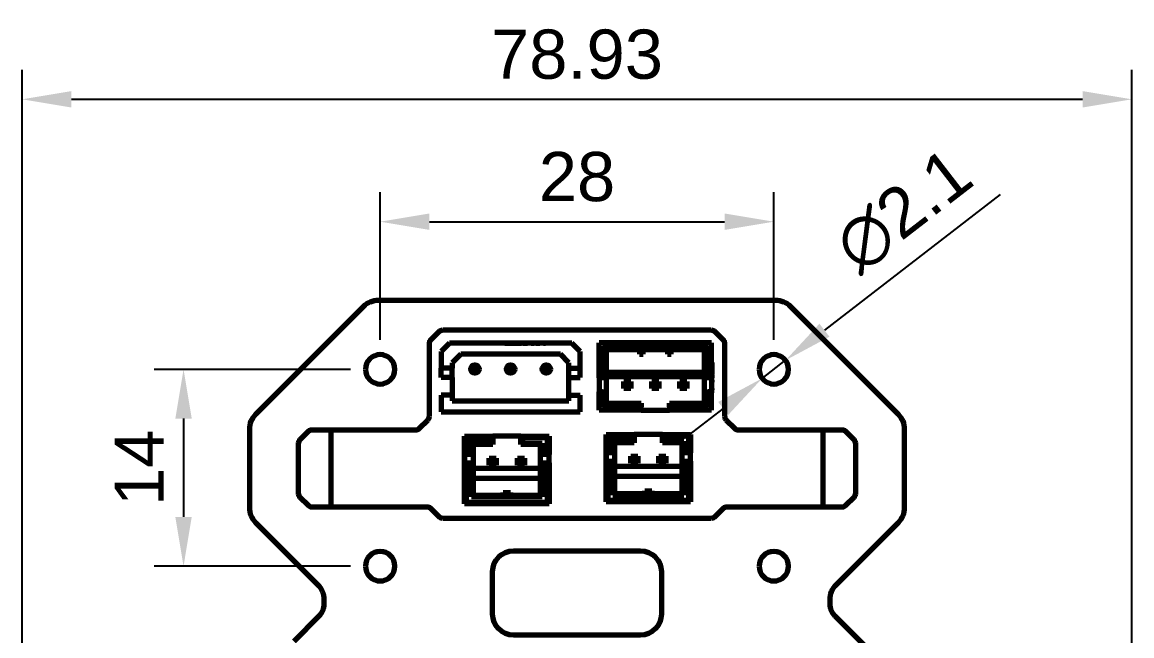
# Model space of a CAD drawing. Header units: millimetres. Extents: x 0 to 1189, y 0 to 841.
# Drawn here: x 251.3 to 330.2, y 727.8 to 771.5 of the extents above; entities that cross this region are included whole.
import ezdxf

# ---------------------------------------------------------------- set-up
doc = ezdxf.new("R2010")
doc.units = ezdxf.units.MM
doc.header["$LTSCALE"] = 0.75
doc.layers.add('FD_Dimensions', color=7, linetype='Continuous', lineweight=35)
doc.layers.add('Visible', color=7, linetype='Continuous', lineweight=70)
doc.styles.get("Standard").update_dxf_attribs({"font": 'arial.ttf'})
doc.dimstyles.new('Dim-ISO-25', dxfattribs={"dimtxt": 3.5, "dimasz": 3.5, "dimexe": 2.1, "dimexo": 2.1, "dimgap": 1.4, "dimtad": 1, "dimzin": 12, "dimdsep": 46, "dimtxsty": 'Standard', "dimcen": 0, "dimazin": 3, "dimtp": 0.1, "dimtm": 0.1, "dimtfac": 0.714286, "dimtmove": 0, "dimatfit": 3, "dimfxl": 1, "dimtzin": 12, "dimarcsym": 0})

# ---------------------------------------------------------------- blocks, each defined once
blk = doc.blocks.new('*D40')
at = {"layer": 'Defpoints', "color": 0, "transparency": 16777216}
for p in [(330.217675, 765.978804), (251.291268, 722.223481), (330.217675, 722.223481)]:
    blk.add_point(p, dxfattribs=at)
at = {"layer": 'FD_Dimensions', "color": 0, "lineweight": -2, "transparency": 16777216}
for p, q in [((251.291268, 724.323481), (251.291268, 768.078804)), ((330.217675, 724.323481), (330.217675, 768.078804)), ((254.791268, 765.978804), (326.717675, 765.978804))]:
    blk.add_line(p, q, dxfattribs=at)
at = {"layer": 'FD_Dimensions', "color": 0, "transparency": 16777216}
for points in [[(254.791268, 766.562137), (254.791268, 765.39547), (251.291268, 765.978804)], [(326.717675, 766.562137), (326.717675, 765.39547), (330.217675, 765.978804)]]:
    blk.add_solid(points, dxfattribs=at)
at = {"layer": 'FD_Dimensions', "color": 0, "transparency": 16777216, "insert": (290.754471, 769.167003), "char_height": 3.5, "attachment_point": 5}
blk.add_mtext('78.93', dxfattribs=at)
blk = doc.blocks.new('*D41')
at = {"layer": 'Defpoints', "color": 0, "transparency": 16777216}
for p in [(304.754471, 757.275251), (276.754471, 746.775251), (304.754471, 746.775251)]:
    blk.add_point(p, dxfattribs=at)
at = {"layer": 'FD_Dimensions', "color": 0, "lineweight": -2, "transparency": 16777216}
for p, q in [((276.754471, 748.875251), (276.754471, 759.375251)), ((304.754471, 748.875251), (304.754471, 759.375251)), ((280.254471, 757.275251), (301.254471, 757.275251))]:
    blk.add_line(p, q, dxfattribs=at)
at = {"layer": 'FD_Dimensions', "color": 0, "transparency": 16777216}
for points in [[(280.254471, 757.858584), (280.254471, 756.691917), (276.754471, 757.275251)], [(301.254471, 757.858584), (301.254471, 756.691917), (304.754471, 757.275251)]]:
    blk.add_solid(points, dxfattribs=at)
at = {"layer": 'FD_Dimensions', "color": 0, "transparency": 16777216, "insert": (290.754471, 760.462256), "char_height": 3.5, "attachment_point": 5}
blk.add_mtext('28', dxfattribs=at)
blk = doc.blocks.new('*D42')
at = {"layer": 'Defpoints', "color": 0, "transparency": 16777216}
for p in [(276.754471, 746.775251), (262.768565, 732.775251), (276.754471, 732.775251)]:
    blk.add_point(p, dxfattribs=at)
at = {"layer": 'FD_Dimensions', "color": 0, "lineweight": -2, "transparency": 16777216}
for p, q in [((274.654471, 746.775251), (260.668565, 746.775251)), ((262.768565, 743.275251), (262.768565, 736.275251)), ((274.654471, 732.775251), (260.668565, 732.775251))]:
    blk.add_line(p, q, dxfattribs=at)
at = {"layer": 'FD_Dimensions', "color": 0, "transparency": 16777216}
for points in [[(262.185231, 743.275251), (263.351898, 743.275251), (262.768565, 746.775251)], [(262.185231, 736.275251), (263.351898, 736.275251), (262.768565, 732.775251)]]:
    blk.add_solid(points, dxfattribs=at)
at = {"layer": 'FD_Dimensions', "color": 0, "transparency": 16777216, "insert": (259.611402, 739.775251), "char_height": 3.5, "attachment_point": 5, "rotation": 90}
blk.add_mtext('14', dxfattribs=at)
blk = doc.blocks.new('*D43')
at = {"layer": 'Defpoints', "color": 0, "transparency": 16777216}
for p in [(305.585459, 747.417091), (303.923483, 746.133411)]:
    blk.add_point(p, dxfattribs=at)
at = {"layer": 'FD_Dimensions', "color": 0, "lineweight": -2, "transparency": 16777216}
for p, q in [((320.863325, 759.21743), (308.35542, 749.556557)), ((303.923483, 746.133411), (305.585459, 747.417091)), ((301.153522, 743.993944), (298.383561, 741.854478))]:
    blk.add_line(p, q, dxfattribs=at)
at = {"layer": 'FD_Dimensions', "color": 0, "transparency": 16777216}
for points in [[(307.998843, 750.018217), (308.711998, 749.094897), (305.585459, 747.417091)], [(300.796944, 744.455605), (301.5101, 743.532284), (303.923483, 746.133411)]]:
    blk.add_solid(points, dxfattribs=at)
at = {"layer": 'FD_Dimensions', "color": 0, "transparency": 16777216, "insert": (313.986378, 758.056446), "char_height": 3.5, "attachment_point": 5, "rotation": 37.68184071}
blk.add_mtext('∅2.1', dxfattribs=at)

msp = doc.modelspace()

# ---------------------------------------------------------------- linework, layer by layer
at = {"layer": 'Visible', "extrusion": (0, 1, 0)}
for p, q in [((304.89, 751.675), (276.619, 751.675)), ((275.558, 751.236), (267.889, 743.566)), ((313.62, 743.566), (305.951, 751.236)), ((280.36, 748.881), (280.949, 749.47)), ((281.204, 749.575), (300.305, 749.575)), ((300.56, 749.47), (301.149, 748.881)), ((280.254, 743.424), (280.254, 748.626)), ((281.683, 748.646), (281.083, 748.046)), ((290.383, 748.646), (281.683, 748.646)), ((285.63, 748.647), (285.746, 748.647)), ((285.63, 748.647), (285.63, 748.646)), ((285.746, 748.647), (285.788, 748.647)), ((285.746, 748.647), (285.746, 748.646)), ((285.788, 748.647), (285.905, 748.647)), ((285.788, 748.647), (285.788, 748.646)), ((285.905, 748.647), (285.905, 748.646)), ((285.922, 748.647), (285.968, 748.647)), ((285.922, 748.647), (285.922, 748.646)), ((285.968, 748.647), (286.012, 748.647)), ((286.012, 748.647), (286.128, 748.647)), ((286.012, 748.647), (286.012, 748.646)), ((286.128, 748.647), (286.17, 748.647)), ((286.128, 748.647), (286.128, 748.646)), ((286.17, 748.647), (286.287, 748.647)), ((286.17, 748.647), (286.17, 748.646)), ((286.287, 748.647), (286.287, 748.646)), ((286.287, 748.647), (286.304, 748.647)), ((286.304, 748.647), (286.35, 748.647)), ((286.304, 748.647), (286.304, 748.646)), ((286.35, 748.647), (286.465, 748.647)), ((286.465, 748.647), (286.552, 748.647)), ((286.552, 748.647), (286.552, 748.646)), ((286.552, 748.647), (286.599, 748.647)), ((286.599, 748.647), (286.599, 748.646)), ((286.599, 748.647), (286.61, 748.647)), ((286.61, 748.647), (286.61, 748.646)), ((286.61, 748.647), (286.616, 748.647)), ((286.616, 748.647), (286.616, 748.646)), ((286.616, 748.647), (286.774, 748.647)), ((286.774, 748.647), (286.774, 748.646)), ((286.774, 748.647), (286.784, 748.647)), ((286.784, 748.647), (286.809, 748.647)), ((286.809, 748.647), (286.809, 748.646)), ((286.809, 748.647), (286.809, 748.647)), ((286.809, 748.647), (286.809, 748.646)), ((286.835, 748.647), (286.835, 748.646)), ((286.907, 748.647), (286.835, 748.647)), ((286.907, 748.647), (287.019, 748.647)), ((287.019, 748.647), (287.063, 748.647)), ((287.063, 748.647), (287.063, 748.646)), ((287.072, 748.647), (287.072, 748.646)), ((287.072, 748.647), (287.076, 748.647)), ((287.076, 748.647), (287.076, 748.646)), ((287.076, 748.647), (287.197, 748.647)), ((287.197, 748.647), (287.197, 748.646)), ((287.197, 748.647), (287.236, 748.647)), ((287.236, 748.647), (287.236, 748.646)), ((287.486, 748.647), (287.701, 748.647)), ((287.486, 748.647), (287.486, 748.646)), ((287.818, 748.647), (287.701, 748.647)), ((287.701, 748.647), (287.701, 748.646)), ((287.818, 748.647), (288.113, 748.647)), ((287.818, 748.647), (287.818, 748.646)), ((288.373, 748.647), (288.113, 748.647)), ((288.373, 748.647), (288.469, 748.647)), ((288.469, 748.647), (288.519, 748.647)), ((288.469, 748.647), (288.469, 748.646)), ((288.768, 748.647), (288.519, 748.647)), ((288.87, 748.647), (288.768, 748.647)), ((288.87, 748.647), (288.87, 748.646)), ((290.983, 748.046), (290.383, 748.646)), ((300.327, 748.665), (292.327, 748.665)), ((292.327, 746.165), (292.327, 748.665)), ((292.577, 748.415), (300.077, 748.415)), ((292.577, 746.165), (292.577, 748.415)), ((292.577, 748.415), (292.827, 748.165)), ((300.077, 748.415), (299.827, 748.165)), ((300.077, 748.415), (300.077, 746.165)), ((300.327, 746.165), (300.327, 748.665)), ((301.254, 748.626), (301.254, 743.424)), ((281.083, 748.046), (281.083, 746.851)), ((282.483, 747.846), (281.883, 747.246)), ((289.583, 747.846), (282.483, 747.846)), ((290.183, 747.246), (289.583, 747.846)), ((290.983, 746.851), (290.983, 748.046)), ((299.827, 748.165), (292.827, 748.165)), ((292.827, 748.165), (292.827, 746.165)), ((295.202, 748.165), (295.202, 747.865)), ((295.202, 747.865), (295.452, 747.865)), ((295.452, 747.865), (295.452, 748.165)), ((297.202, 748.165), (297.202, 747.865)), ((297.202, 747.865), (297.452, 747.865)), ((297.452, 747.865), (297.452, 748.165)), ((299.827, 746.165), (299.827, 748.165)), ((281.083, 746.196), (281.083, 746.851)), ((281.883, 746.851), (281.083, 746.851)), ((281.883, 747.246), (281.883, 746.851)), ((281.883, 746.196), (281.883, 746.851)), ((290.183, 746.851), (290.183, 747.246)), ((290.183, 746.851), (290.983, 746.851)), ((290.183, 746.196), (290.183, 746.851)), ((290.983, 746.196), (290.983, 746.851)), ((300.337, 747.253), (300.327, 747.253)), ((300.337, 747.176), (300.327, 747.176)), ((300.337, 747.148), (300.327, 747.148)), ((300.337, 747.07), (300.327, 747.07)), ((300.337, 747.059), (300.327, 747.059)), ((300.337, 746.999), (300.327, 746.999)), ((300.337, 746.921), (300.327, 746.921)), ((300.337, 746.893), (300.327, 746.893)), ((300.337, 746.816), (300.327, 746.816)), ((300.337, 746.804), (300.327, 746.804)), ((300.337, 747.253), (300.337, 747.176)), ((300.337, 747.176), (300.337, 747.148)), ((300.337, 747.148), (300.337, 747.07)), ((300.337, 747.059), (300.337, 747.028)), ((300.337, 747.028), (300.337, 746.999)), ((300.337, 746.999), (300.337, 746.921)), ((300.337, 746.921), (300.337, 746.893)), ((300.337, 746.893), (300.337, 746.816)), ((300.337, 746.816), (300.337, 746.804)), ((300.337, 746.804), (300.337, 746.774)), ((300.337, 746.774), (300.337, 746.697)), ((300.337, 746.697), (300.337, 746.639)), ((281.883, 746.196), (281.083, 746.196)), ((281.883, 746.196), (281.883, 744.93)), ((290.183, 744.93), (290.183, 746.196)), ((290.183, 746.196), (290.983, 746.196)), ((292.577, 746.165), (292.327, 746.165)), ((292.327, 746.165), (292.327, 745.165)), ((292.827, 746.165), (292.577, 746.165)), ((292.827, 746.565), (299.827, 746.565)), ((292.827, 746.265), (299.827, 746.265)), ((292.827, 746.165), (292.827, 745.165)), ((294.077, 745.915), (294.577, 745.915)), ((294.077, 745.415), (294.077, 745.915)), ((294.077, 745.915), (294.165, 745.827)), ((294.489, 745.827), (294.577, 745.915)), ((294.577, 745.915), (294.577, 745.415)), ((296.077, 745.915), (296.577, 745.915)), ((296.077, 745.415), (296.077, 745.915)), ((296.077, 745.915), (296.165, 745.827)), ((296.489, 745.827), (296.577, 745.915)), ((296.577, 745.915), (296.577, 745.415)), ((298.077, 745.915), (298.577, 745.915)), ((298.077, 745.415), (298.077, 745.915)), ((298.077, 745.915), (298.165, 745.827)), ((298.489, 745.827), (298.577, 745.915)), ((298.577, 745.915), (298.577, 745.415)), ((299.827, 745.165), (299.827, 746.165)), ((300.077, 746.165), (299.827, 746.165)), ((300.327, 746.165), (300.077, 746.165)), ((300.337, 746.639), (300.327, 746.639)), ((300.337, 746.607), (300.327, 746.607)), ((300.337, 746.6), (300.327, 746.6)), ((300.337, 746.596), (300.327, 746.596)), ((300.337, 746.491), (300.327, 746.491)), ((300.337, 746.468), (300.327, 746.468)), ((300.337, 746.467), (300.327, 746.467)), ((300.337, 746.45), (300.327, 746.45)), ((300.337, 746.298), (300.327, 746.298)), ((300.337, 746.292), (300.327, 746.292)), ((300.337, 746.29), (300.327, 746.29)), ((300.337, 746.209), (300.327, 746.209)), ((300.337, 746.182), (300.327, 746.182)), ((300.327, 746.165), (300.327, 745.165)), ((300.337, 746.016), (300.327, 746.016)), ((300.337, 745.873), (300.327, 745.873)), ((300.337, 746.639), (300.337, 746.607)), ((300.337, 746.607), (300.337, 746.6)), ((300.337, 746.6), (300.337, 746.596)), ((300.337, 746.596), (300.337, 746.491)), ((300.337, 746.491), (300.337, 746.484)), ((300.337, 746.484), (300.337, 746.468)), ((300.337, 746.402), (300.337, 746.45)), ((300.337, 746.402), (300.337, 746.327)), ((300.337, 746.327), (300.337, 746.298)), ((300.337, 746.292), (300.337, 746.29)), ((300.337, 746.29), (300.337, 746.209)), ((300.337, 746.209), (300.337, 746.182)), ((300.337, 746.016), (300.337, 745.873)), ((300.337, 745.795), (300.337, 745.873)), ((292.577, 745.165), (292.327, 745.165)), ((292.327, 743.865), (292.327, 745.165)), ((292.577, 744.115), (292.577, 745.165)), ((292.577, 745.165), (292.827, 745.165)), ((292.827, 745.165), (292.827, 744.365)), ((294.077, 745.415), (294.165, 745.504)), ((294.577, 745.415), (294.077, 745.415)), ((294.489, 745.827), (294.165, 745.827)), ((294.165, 745.827), (294.165, 745.504)), ((294.165, 745.504), (294.489, 745.504)), ((294.489, 745.504), (294.489, 745.827)), ((294.489, 745.504), (294.577, 745.415)), ((296.077, 745.415), (296.165, 745.504)), ((296.577, 745.415), (296.077, 745.415)), ((296.489, 745.827), (296.165, 745.827)), ((296.165, 745.827), (296.165, 745.504)), ((296.165, 745.504), (296.489, 745.504)), ((296.489, 745.504), (296.489, 745.827)), ((296.489, 745.504), (296.577, 745.415)), ((298.077, 745.415), (298.165, 745.504)), ((298.577, 745.415), (298.077, 745.415)), ((298.489, 745.827), (298.165, 745.827)), ((298.165, 745.827), (298.165, 745.504)), ((298.165, 745.504), (298.489, 745.504)), ((298.489, 745.504), (298.489, 745.827)), ((298.489, 745.504), (298.577, 745.415)), ((299.827, 744.365), (299.827, 745.165)), ((299.827, 745.165), (300.077, 745.165)), ((300.327, 745.165), (300.077, 745.165)), ((300.077, 745.165), (300.077, 744.115)), ((300.337, 745.795), (300.327, 745.795)), ((300.337, 745.361), (300.327, 745.361)), ((300.327, 743.865), (300.327, 745.165)), ((300.337, 745.093), (300.327, 745.093)), ((300.337, 745.598), (300.337, 745.795)), ((300.337, 745.424), (300.337, 745.598)), ((300.337, 745.424), (300.337, 745.361)), ((300.337, 745.361), (300.337, 745.328)), ((300.337, 745.161), (300.337, 745.328)), ((300.337, 745.093), (300.337, 745.161)), ((281.083, 744.93), (281.083, 743.746)), ((281.883, 744.93), (281.083, 744.93)), ((281.883, 744.93), (281.883, 744.546)), ((281.883, 744.546), (290.183, 744.546)), ((290.183, 744.93), (290.983, 744.93)), ((290.183, 744.546), (290.183, 744.93)), ((290.983, 743.746), (290.983, 744.93)), ((292.827, 744.365), (292.577, 744.115)), ((292.827, 744.365), (295.327, 744.365)), ((295.327, 744.365), (295.327, 744.115)), ((297.327, 744.365), (299.827, 744.365)), ((297.327, 744.115), (297.327, 744.365)), ((299.827, 744.365), (300.077, 744.115)), ((281.083, 743.746), (290.983, 743.746)), ((295.327, 743.865), (292.327, 743.865)), ((295.327, 744.115), (292.577, 744.115)), ((295.327, 743.865), (295.327, 744.115)), ((295.327, 743.865), (297.327, 743.865)), ((300.077, 744.115), (297.327, 744.115)), ((297.327, 744.115), (297.327, 743.865)), ((300.327, 743.865), (297.327, 743.865)), ((279.56, 742.581), (280.149, 743.17)), ((301.36, 743.17), (301.949, 742.581)), ((267.449, 742.506), (267.449, 736.945)), ((271.06, 741.781), (271.649, 742.37)), ((271.904, 742.475), (279.305, 742.475)), ((273.268, 736.975), (273.268, 742.475)), ((282.764, 740.719), (282.764, 742.019)), ((282.764, 742.019), (284.764, 742.019)), ((282.964, 741.819), (282.764, 742.019)), ((284.764, 742.019), (284.564, 741.819)), ((286.764, 742.019), (284.764, 742.019)), ((284.764, 742.019), (284.764, 741.419)), ((286.764, 742.019), (288.764, 742.019)), ((286.764, 741.419), (286.764, 742.019)), ((286.764, 742.019), (286.879, 741.904)), ((288.764, 742.019), (288.648, 741.904)), ((288.764, 742.019), (288.764, 740.719)), ((292.829, 740.846), (292.829, 742.146)), ((292.829, 742.146), (294.829, 742.146)), ((293.029, 741.946), (292.829, 742.146)), ((294.629, 741.946), (293.029, 741.946)), ((293.029, 741.946), (293.029, 741.046)), ((294.829, 742.146), (294.629, 741.946)), ((294.629, 741.746), (294.629, 741.946)), ((296.829, 742.146), (294.829, 742.146)), ((294.829, 742.146), (294.829, 741.546)), ((296.829, 742.146), (298.829, 742.146)), ((296.829, 741.546), (296.829, 742.146)), ((296.829, 742.146), (296.944, 742.031)), ((298.713, 742.031), (296.944, 742.031)), ((296.944, 742.031), (296.944, 741.662)), ((298.829, 742.146), (298.713, 742.031)), ((298.713, 740.962), (298.713, 742.031)), ((298.829, 742.146), (298.829, 740.846)), ((302.204, 742.475), (309.605, 742.475)), ((308.242, 742.475), (308.242, 736.975)), ((309.86, 742.37), (310.449, 741.781)), ((314.059, 736.945), (314.059, 742.506)), ((270.954, 737.924), (270.954, 741.526)), ((284.564, 741.819), (282.964, 741.819)), ((282.964, 741.819), (282.964, 740.919)), ((283.164, 740.919), (283.164, 741.619)), ((283.164, 741.619), (284.564, 741.619)), ((283.364, 741.419), (283.164, 741.619)), ((283.364, 741.419), (283.364, 740.719)), ((284.764, 741.419), (283.364, 741.419)), ((284.564, 741.619), (284.564, 741.819)), ((284.764, 741.419), (284.564, 741.619)), ((286.764, 741.419), (286.879, 741.535)), ((288.164, 741.419), (286.764, 741.419)), ((288.648, 741.904), (286.879, 741.904)), ((286.879, 741.904), (286.879, 741.535)), ((286.879, 741.535), (288.279, 741.535)), ((288.279, 741.535), (288.164, 741.419)), ((288.164, 740.719), (288.164, 741.419)), ((288.279, 741.535), (288.279, 740.835)), ((288.648, 740.835), (288.648, 741.904)), ((293.229, 741.046), (293.229, 741.746)), ((293.229, 741.746), (294.629, 741.746)), ((293.429, 741.546), (293.229, 741.746)), ((293.429, 741.546), (293.429, 740.846)), ((294.829, 741.546), (293.429, 741.546)), ((294.829, 741.546), (294.629, 741.746)), ((296.829, 741.546), (296.944, 741.662)), ((298.229, 741.546), (296.829, 741.546)), ((296.944, 741.662), (298.344, 741.662)), ((298.344, 741.662), (298.229, 741.546)), ((298.229, 740.846), (298.229, 741.546)), ((298.344, 741.662), (298.344, 740.962)), ((310.554, 741.526), (310.554, 737.924)), ((282.754, 740.531), (282.754, 740.463)), ((282.754, 740.531), (282.764, 740.531)), ((282.754, 740.463), (282.754, 740.297)), ((282.964, 740.919), (282.764, 740.719)), ((282.764, 740.519), (282.764, 740.719)), ((283.364, 740.719), (282.764, 740.719)), ((282.764, 740.319), (282.764, 740.519)), ((282.964, 740.919), (283.164, 740.919)), ((283.164, 740.919), (283.364, 740.719)), ((283.364, 740.719), (283.364, 740.519)), ((283.364, 740.519), (283.364, 740.319)), ((284.514, 739.969), (284.514, 740.469)), ((284.514, 740.469), (285.014, 740.469)), ((284.658, 740.325), (284.514, 740.469)), ((285.014, 740.469), (284.869, 740.325)), ((285.014, 740.469), (285.014, 739.969)), ((286.514, 739.969), (286.514, 740.469)), ((286.514, 740.469), (287.014, 740.469)), ((286.658, 740.325), (286.514, 740.469)), ((287.014, 740.469), (286.869, 740.325)), ((287.014, 740.469), (287.014, 739.969)), ((288.279, 740.835), (288.164, 740.719)), ((288.164, 740.519), (288.164, 740.719)), ((288.764, 740.719), (288.164, 740.719)), ((288.164, 740.319), (288.164, 740.519)), ((288.279, 740.835), (288.648, 740.835)), ((288.648, 740.835), (288.764, 740.719)), ((288.764, 740.519), (288.764, 740.719)), ((288.764, 740.319), (288.764, 740.519)), ((292.819, 740.658), (292.819, 740.59)), ((292.819, 740.658), (292.829, 740.658)), ((292.819, 740.59), (292.819, 740.424)), ((292.819, 740.391), (292.819, 740.424)), ((292.819, 740.327), (292.819, 740.391)), ((292.819, 740.391), (292.829, 740.391)), ((293.029, 741.046), (292.829, 740.846)), ((292.829, 740.646), (292.829, 740.846)), ((293.429, 740.846), (292.829, 740.846)), ((292.829, 740.446), (292.829, 740.646)), ((292.829, 740.246), (292.829, 740.446)), ((293.029, 741.046), (293.229, 741.046)), ((293.229, 741.046), (293.429, 740.846)), ((293.429, 740.846), (293.429, 740.646)), ((293.429, 740.646), (293.429, 740.446)), ((293.429, 740.446), (293.429, 740.246)), ((294.579, 740.096), (294.579, 740.596)), ((294.579, 740.596), (295.079, 740.596)), ((294.723, 740.452), (294.579, 740.596)), ((294.723, 740.452), (294.723, 740.241)), ((294.934, 740.452), (294.723, 740.452)), ((295.079, 740.596), (294.934, 740.452)), ((294.934, 740.241), (294.934, 740.452)), ((295.079, 740.596), (295.079, 740.096)), ((296.579, 740.096), (296.579, 740.596)), ((296.579, 740.596), (297.079, 740.596)), ((296.723, 740.452), (296.579, 740.596)), ((296.723, 740.452), (296.723, 740.241)), ((296.934, 740.452), (296.723, 740.452)), ((297.079, 740.596), (296.934, 740.452)), ((296.934, 740.241), (296.934, 740.452)), ((297.079, 740.596), (297.079, 740.096)), ((298.344, 740.962), (298.229, 740.846)), ((298.229, 740.646), (298.229, 740.846)), ((298.829, 740.846), (298.229, 740.846)), ((298.229, 740.446), (298.229, 740.646)), ((298.229, 740.246), (298.229, 740.446)), ((298.344, 740.962), (298.713, 740.962)), ((298.713, 740.962), (298.829, 740.846)), ((298.829, 740.646), (298.829, 740.846)), ((298.829, 740.446), (298.829, 740.646)), ((298.829, 740.246), (298.829, 740.446)), ((282.754, 740.264), (282.754, 740.297)), ((282.754, 740.2), (282.754, 740.264)), ((282.754, 740.264), (282.764, 740.264)), ((282.754, 740.2), (282.754, 740.026)), ((282.754, 740.026), (282.754, 739.83)), ((282.754, 739.83), (282.754, 739.752)), ((282.754, 739.83), (282.764, 739.83)), ((282.754, 739.608), (282.754, 739.752)), ((282.754, 739.752), (282.764, 739.752)), ((282.754, 739.608), (282.764, 739.608)), ((282.764, 740.119), (282.764, 740.319)), ((282.764, 737.219), (282.764, 740.119)), ((282.764, 740.119), (283.364, 740.119)), ((282.879, 740.004), (282.764, 740.119)), ((282.879, 740.004), (282.879, 737.335)), ((283.248, 740.004), (282.879, 740.004)), ((283.248, 740.004), (283.364, 740.119)), ((283.248, 737.704), (283.248, 740.004)), ((283.364, 740.319), (283.364, 740.119)), ((283.364, 740.119), (283.364, 737.819)), ((288.164, 739.73), (283.364, 739.73)), ((284.658, 740.114), (284.514, 739.969)), ((285.014, 739.969), (284.514, 739.969)), ((284.658, 740.325), (284.658, 740.114)), ((284.869, 740.325), (284.658, 740.325)), ((284.658, 740.114), (284.869, 740.114)), ((284.869, 740.114), (284.869, 740.325)), ((285.014, 739.969), (284.869, 740.114)), ((286.658, 740.114), (286.514, 739.969)), ((287.014, 739.969), (286.514, 739.969)), ((286.658, 740.325), (286.658, 740.114)), ((286.869, 740.325), (286.658, 740.325)), ((286.658, 740.114), (286.869, 740.114)), ((286.869, 740.114), (286.869, 740.325)), ((287.014, 739.969), (286.869, 740.114)), ((288.164, 740.119), (288.164, 740.319)), ((288.164, 737.819), (288.164, 740.119)), ((288.164, 740.119), (288.764, 740.119)), ((288.164, 740.119), (288.279, 740.004)), ((288.648, 740.004), (288.279, 740.004)), ((288.279, 740.004), (288.279, 737.704)), ((288.764, 740.119), (288.648, 740.004)), ((288.648, 737.335), (288.648, 740.004)), ((288.764, 740.119), (288.764, 740.319)), ((288.764, 740.119), (288.764, 737.219)), ((292.819, 740.327), (292.819, 740.153)), ((292.819, 740.153), (292.819, 739.957)), ((292.819, 739.957), (292.819, 739.879)), ((292.819, 739.957), (292.829, 739.957)), ((292.819, 739.735), (292.819, 739.879)), ((292.819, 739.879), (292.829, 739.879)), ((292.819, 739.735), (292.829, 739.735)), ((292.819, 739.569), (292.829, 739.569)), ((292.819, 739.543), (292.819, 739.569)), ((292.819, 739.462), (292.819, 739.543)), ((292.819, 739.543), (292.829, 739.543)), ((292.829, 737.346), (292.829, 740.246)), ((292.829, 740.246), (293.429, 740.246)), ((292.944, 740.131), (292.829, 740.246)), ((292.944, 740.131), (292.944, 737.462)), ((293.313, 740.131), (292.944, 740.131)), ((293.313, 740.131), (293.429, 740.246)), ((293.313, 737.831), (293.313, 740.131)), ((293.429, 740.246), (293.429, 737.946)), ((298.229, 739.857), (293.429, 739.857)), ((294.723, 740.241), (294.579, 740.096)), ((295.079, 740.096), (294.579, 740.096)), ((294.723, 740.241), (294.934, 740.241)), ((295.079, 740.096), (294.934, 740.241)), ((296.723, 740.241), (296.579, 740.096)), ((297.079, 740.096), (296.579, 740.096)), ((296.723, 740.241), (296.934, 740.241)), ((297.079, 740.096), (296.934, 740.241)), ((298.229, 737.946), (298.229, 740.246)), ((298.229, 740.246), (298.829, 740.246)), ((298.229, 740.246), (298.344, 740.131)), ((298.713, 740.131), (298.344, 740.131)), ((298.344, 740.131), (298.344, 737.831)), ((298.829, 740.246), (298.713, 740.131)), ((298.713, 737.462), (298.713, 740.131)), ((298.829, 740.246), (298.829, 737.346)), ((282.754, 739.442), (282.764, 739.442)), ((282.754, 739.416), (282.754, 739.442)), ((282.754, 739.335), (282.754, 739.416)), ((282.754, 739.416), (282.764, 739.416)), ((282.754, 739.335), (282.764, 739.335)), ((282.754, 739.333), (282.754, 739.335)), ((282.754, 739.333), (282.764, 739.333)), ((282.754, 739.326), (282.764, 739.326)), ((282.754, 739.297), (282.754, 739.326)), ((282.754, 739.222), (282.754, 739.297)), ((282.754, 739.222), (282.754, 739.174)), ((282.754, 739.174), (282.764, 739.174)), ((282.754, 739.157), (282.764, 739.157)), ((282.754, 739.157), (282.764, 739.157)), ((282.754, 739.14), (282.754, 739.157)), ((282.754, 739.133), (282.754, 739.14)), ((282.754, 739.133), (282.764, 739.133)), ((282.754, 739.029), (282.754, 739.133)), ((282.754, 739.024), (282.754, 739.029)), ((282.754, 739.029), (282.764, 739.029)), ((282.754, 739.024), (282.764, 739.024)), ((282.754, 739.017), (282.754, 739.024)), ((282.754, 739.017), (282.764, 739.017)), ((282.754, 738.986), (282.754, 739.017)), ((282.754, 738.928), (282.754, 738.986)), ((282.754, 738.986), (282.764, 738.986)), ((282.754, 738.851), (282.754, 738.928)), ((282.754, 738.82), (282.754, 738.851)), ((282.754, 738.82), (282.764, 738.82)), ((282.754, 738.809), (282.754, 738.82)), ((282.754, 738.731), (282.754, 738.809)), ((282.754, 738.809), (282.764, 738.809)), ((283.364, 739.046), (288.164, 739.046)), ((292.819, 739.462), (292.829, 739.462)), ((292.819, 739.46), (292.819, 739.462)), ((292.819, 739.46), (292.829, 739.46)), ((292.819, 739.453), (292.829, 739.453)), ((292.819, 739.424), (292.819, 739.453)), ((292.819, 739.349), (292.819, 739.424)), ((292.819, 739.349), (292.819, 739.301)), ((292.819, 739.301), (292.829, 739.301)), ((292.819, 739.284), (292.829, 739.284)), ((292.819, 739.284), (292.829, 739.284)), ((292.819, 739.267), (292.819, 739.284)), ((292.819, 739.26), (292.819, 739.267)), ((292.819, 739.26), (292.829, 739.26)), ((292.819, 739.156), (292.819, 739.26)), ((292.819, 739.151), (292.819, 739.156)), ((292.819, 739.156), (292.829, 739.156)), ((292.819, 739.151), (292.829, 739.151)), ((292.819, 739.144), (292.819, 739.151)), ((292.819, 739.144), (292.829, 739.144)), ((292.819, 739.113), (292.819, 739.144)), ((292.819, 739.055), (292.819, 739.113)), ((292.819, 739.113), (292.829, 739.113)), ((292.819, 738.978), (292.819, 739.055)), ((292.819, 738.947), (292.819, 738.978)), ((292.819, 738.947), (292.829, 738.947)), ((292.819, 738.936), (292.819, 738.947)), ((292.819, 738.858), (292.819, 738.936)), ((292.819, 738.936), (292.829, 738.936)), ((292.819, 738.83), (292.819, 738.858)), ((292.819, 738.858), (292.829, 738.858)), ((292.819, 738.753), (292.819, 738.83)), ((292.819, 738.83), (292.829, 738.83)), ((292.819, 738.753), (292.829, 738.753)), ((292.819, 738.723), (292.819, 738.753)), ((293.429, 739.173), (298.229, 739.173)), ((282.754, 738.703), (282.754, 738.731)), ((282.754, 738.731), (282.764, 738.731)), ((282.754, 738.626), (282.754, 738.703)), ((282.754, 738.703), (282.764, 738.703)), ((282.754, 738.626), (282.764, 738.626)), ((282.754, 738.596), (282.754, 738.626)), ((282.754, 738.565), (282.754, 738.596)), ((282.754, 738.565), (282.764, 738.565)), ((282.754, 738.477), (282.754, 738.554)), ((282.754, 738.554), (282.764, 738.554)), ((282.754, 738.448), (282.754, 738.477)), ((282.754, 738.477), (282.764, 738.477)), ((282.754, 738.371), (282.754, 738.448)), ((282.754, 738.448), (282.764, 738.448)), ((282.754, 738.371), (282.764, 738.371)), ((285.514, 738.019), (286.014, 738.019)), ((285.514, 737.846), (285.514, 738.019)), ((286.014, 738.019), (286.014, 737.846)), ((292.819, 738.692), (292.819, 738.723)), ((292.819, 738.692), (292.829, 738.692)), ((292.819, 738.604), (292.819, 738.681)), ((292.819, 738.681), (292.829, 738.681)), ((292.819, 738.575), (292.819, 738.604)), ((292.819, 738.604), (292.829, 738.604)), ((292.819, 738.498), (292.819, 738.575)), ((292.819, 738.575), (292.829, 738.575)), ((292.819, 738.498), (292.829, 738.498)), ((295.579, 738.146), (296.079, 738.146)), ((295.579, 737.973), (295.579, 738.146)), ((295.579, 737.973), (295.579, 737.946)), ((296.079, 737.973), (295.579, 737.973)), ((296.079, 738.146), (296.079, 737.973)), ((296.079, 737.946), (296.079, 737.973)), ((271.649, 737.081), (271.06, 737.67)), ((282.879, 737.335), (282.764, 737.219)), ((288.764, 737.219), (282.764, 737.219)), ((282.879, 737.335), (288.648, 737.335)), ((283.248, 737.704), (283.364, 737.819)), ((288.279, 737.704), (283.248, 737.704)), ((283.364, 737.819), (288.164, 737.819)), ((285.514, 737.846), (285.514, 737.819)), ((286.014, 737.846), (285.514, 737.846)), ((286.014, 737.819), (286.014, 737.846)), ((288.164, 737.819), (288.279, 737.704)), ((288.764, 737.219), (288.648, 737.335)), ((292.944, 737.462), (292.829, 737.346)), ((298.829, 737.346), (292.829, 737.346)), ((292.944, 737.462), (298.713, 737.462)), ((293.313, 737.831), (293.429, 737.946)), ((298.344, 737.831), (293.313, 737.831)), ((293.429, 737.946), (298.229, 737.946)), ((298.229, 737.946), (298.344, 737.831)), ((298.829, 737.346), (298.713, 737.462)), ((310.449, 737.67), (309.86, 737.081)), ((280.105, 736.975), (271.904, 736.975)), ((280.949, 736.281), (280.36, 736.87)), ((301.149, 736.87), (300.56, 736.281)), ((309.605, 736.975), (301.404, 736.975)), ((267.889, 735.884), (272.315, 731.458)), ((300.305, 736.175), (281.204, 736.175)), ((309.194, 731.458), (313.62, 735.884)), ((286.254, 733.875), (295.254, 733.875)), ((284.754, 729.375), (284.754, 732.375)), ((296.754, 732.375), (296.754, 729.375)), ((272.754, 730.397), (272.754, 730.072)), ((308.754, 730.072), (308.754, 730.397)), ((272.403, 729.224), (270.603, 727.423)), ((311.703, 726.627), (309.106, 729.224)), ((295.254, 727.875), (286.254, 727.875))]:
    msp.add_line(p, q, dxfattribs=at)
at = {"layer": 'Visible', "extrusion": (1e-16, 0, -1)}
for centre in [(-276.754, 746.775), (-304.754, 746.775), (-276.754, 732.775), (-304.754, 732.775)]:
    msp.add_circle(centre, 1.05, dxfattribs=at)
at = {"layer": 'Visible'}
for centre, radius in [((283.493, 746.796), 0.3), ((283.493, 746.796), 0.15), ((286.033, 746.796), 0.3), ((286.033, 746.796), 0.15), ((288.573, 746.796), 0.3), ((288.573, 746.796), 0.15)]:
    msp.add_circle(centre, radius, dxfattribs=at)
for centre, radius, start, end in [((276.619, 750.175), 1.5, 90, 135), ((304.89, 750.175), 1.5, 45, 90), ((268.949, 742.506), 1.5, 135, 180), ((312.559, 742.506), 1.5, 0, 45), ((279.894, 743.424), 0.36, 315, 0), ((301.614, 743.424), 0.36, 180, 225), ((279.305, 742.835), 0.36, 270, 315), ((302.204, 742.835), 0.36, 225, 270), ((268.949, 736.945), 1.5, 180, 225), ((280.105, 736.615), 0.36, 45, 90), ((301.404, 736.615), 0.36, 90, 135), ((312.559, 736.945), 1.5, 315, 0)]:
    msp.add_arc(centre, radius, start, end, dxfattribs=at)
at = {"layer": 'Visible', "extrusion": (1e-16, 0, -1)}
for centre, radius, start, end in [((-281.204, 749.215), 0.36, 45, 90), ((-300.305, 749.215), 0.36, 90, 135), ((-280.614, 748.626), 0.36, 0, 45), ((-300.894, 748.626), 0.36, 135, 180), ((-271.904, 742.115), 0.36, 45, 90), ((-309.605, 742.115), 0.36, 90, 135), ((-271.314, 741.526), 0.36, 0, 45), ((-310.194, 741.526), 0.36, 135, 180), ((-271.314, 737.924), 0.36, 315, 0), ((-310.194, 737.924), 0.36, 180, 225), ((-271.904, 737.335), 0.36, 270, 315), ((-309.605, 737.335), 0.36, 225, 270), ((-281.204, 736.535), 0.36, 270, 315), ((-300.305, 736.535), 0.36, 225, 270), ((-286.254, 732.375), 1.5, 0, 90), ((-295.254, 732.375), 1.5, 90, 180), ((-271.254, 730.397), 1.5, 135, 180), ((-310.254, 730.397), 1.5, 0, 45), ((-271.554, 730.072), 1.2, 180, 225), ((-309.954, 730.072), 1.2, 315, 0), ((-286.254, 729.375), 1.5, 270, 0), ((-295.254, 729.375), 1.5, 180, 270)]:
    msp.add_arc(centre, radius, start, end, dxfattribs=at)
at = {"layer": 'Visible'}
for points in [[(300.337, 746.468), (300.337, 746.468), (300.337, 746.467), (300.337, 746.467)], [(282.754, 739.157), (282.754, 739.157), (282.754, 739.157), (282.754, 739.157)], [(292.819, 739.284), (292.819, 739.284), (292.819, 739.284), (292.819, 739.284)]]:
    msp.add_open_spline(points, degree=3, dxfattribs=at)

# ---------------------------------------------------------------- dimensions: what is measured, and where the dimension line sits
at = {"layer": 'FD_Dimensions'}
dim = msp.add_linear_dim(base=(330.218, 765.979), p1=(251.291, 722.223), p2=(330.218, 722.223), dimstyle='Dim-ISO-25', override={"dimlfac": 1}, dxfattribs=at)
dim.commit()
dim.dimension.update_dxf_attribs({"geometry": '*D40', "text_midpoint": (290.754, 765.979), "dimtype": 160})
dim = msp.add_diameter_dim_2p(p1=(303.923, 746.133), p2=(305.585, 747.417), dimstyle='Dim-ISO-25', override={"dimlfac": 1, "dimclrd": 0, "dimclre": 0}, dxfattribs=at)
dim.commit()
dim.dimension.update_dxf_attribs({"geometry": '*D43', "text_midpoint": (315.994, 755.457), "dimtype": 163})
dim = msp.add_linear_dim(base=(304.754, 757.275), p1=(276.754, 746.775), p2=(304.754, 746.775), dimstyle='Dim-ISO-25', override={"dimlfac": 1, "dimclrd": 0, "dimclre": 0}, dxfattribs=at)
dim.commit()
dim.dimension.update_dxf_attribs({"geometry": '*D41', "text_midpoint": (290.754, 760.462)})
dim = msp.add_linear_dim(base=(262.769, 732.775), p1=(276.754, 746.775), p2=(276.754, 732.775), angle=90, dimstyle='Dim-ISO-25', override={"dimlfac": 1, "dimclrd": 0, "dimclre": 0}, dxfattribs=at)
dim.commit()
dim.dimension.update_dxf_attribs({"geometry": '*D42', "text_midpoint": (259.611, 739.775)})

doc.saveas('drawing.dxf')
